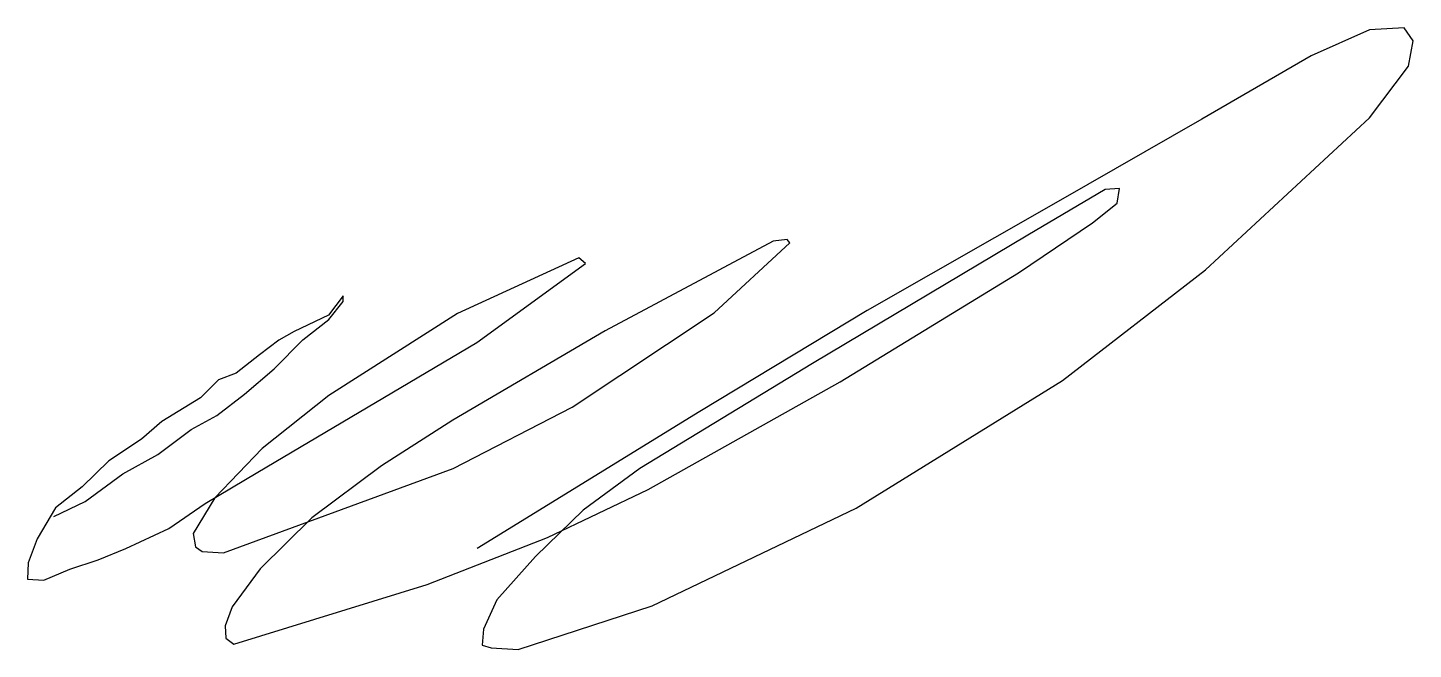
# Model space of a CAD drawing. Header units: inches. Extents: x 16 to 27.1, y 7.4 to 12.4.
import ezdxf

# ---------------------------------------------------------------- set-up
doc = ezdxf.new("R2010")
doc.units = ezdxf.units.IN
doc.header["$MEASUREMENT"] = 0
doc.layers.add('Sign', color=5, linetype='Continuous')

# ---------------------------------------------------------------- blocks, each defined once
blk = doc.blocks.new('Жоголь_dwg-1222144-')
at = {"layer": 'Sign', "flags": 128}
blk.add_lwpolyline([(121, 124.3), (146.6, 136.7), (177.4, 159.4), (206, 175.2), (233.4, 195.7), (254.3, 207.2), (276.9, 224.7), (301.3, 245.2), (324.8, 269.1), (346.1, 285.8), (357.7, 300.3), (357.7, 305), (345.7, 289.2), (317.5, 276), (305.1, 268.7), (289.3, 256.7), (270.1, 241.8), (255.6, 236.2), (241, 221.7), (209.4, 202.1), (192.8, 187.6), (165.9, 170.1), (144.1, 148.7), (122.3, 131.6), (107.3, 106), (100.1, 86.4), (99.6, 73.1), (112.9, 72.3), (134.2, 81.3), (157.3, 88.9), (180, 98.3), (215, 114.6), (244.9, 135), (288, 160.7), (467.1, 267), (555.9, 331.5), (550.4, 336.2), (451.2, 290.5), (346.1, 223.4), (291.4, 180.2), (252.6, 139.7), (235, 110.6), (236.8, 99.5), (242.3, 95.7), (259.8, 94.8), (447.8, 163.6), (545.1, 213.8), (661.3, 291.2), (723.1, 348.5), (721, 351.2), (709.6, 349.7), (572.1, 276.5), (447.3, 203.3), (389, 166), (332, 123.4), (289.7, 81.7), (266.9, 50.5), (261.2, 34.9), (261.8, 24.7), (268.4, 19.9), (426.5, 68.7), (525, 107.2), (607.3, 146.4), (764.3, 234.7), (910.2, 324), (970.6, 364.7), (990.8, 381), (992.7, 393), (981.2, 392), (917.8, 354.6), (741.7, 249.6), (600.5, 163.6), (554, 129.5), (515.1, 91.7), (483.4, 56.1), (472.4, 32.2), (471.3, 19), (478.7, 17), (500.9, 15.6), (610.4, 51.3), (777.4, 131.2), (946.2, 235.7), (1063.2, 326.4), (1197.4, 450.8), (1229.1, 493.2), (1233.1, 513.8), (1225.7, 524.5), (1197.3, 522.9), (1149.5, 501.6), (1060.1, 449.7), (942.5, 382.3), (786.4, 293), (649.6, 210.4), (467.2, 98.2)], dxfattribs=at)

msp = doc.modelspace()

# ---------------------------------------------------------------- block references
at = {"layer": 'Sign', "xscale": 0.009803921568627453, "yscale": 0.009803921568627453, "zscale": 0.009803921568627453}
msp.add_blockref('Жоголь_dwg-1222144-', (15.033, 7.289), dxfattribs=at)

doc.saveas('drawing.dxf')
